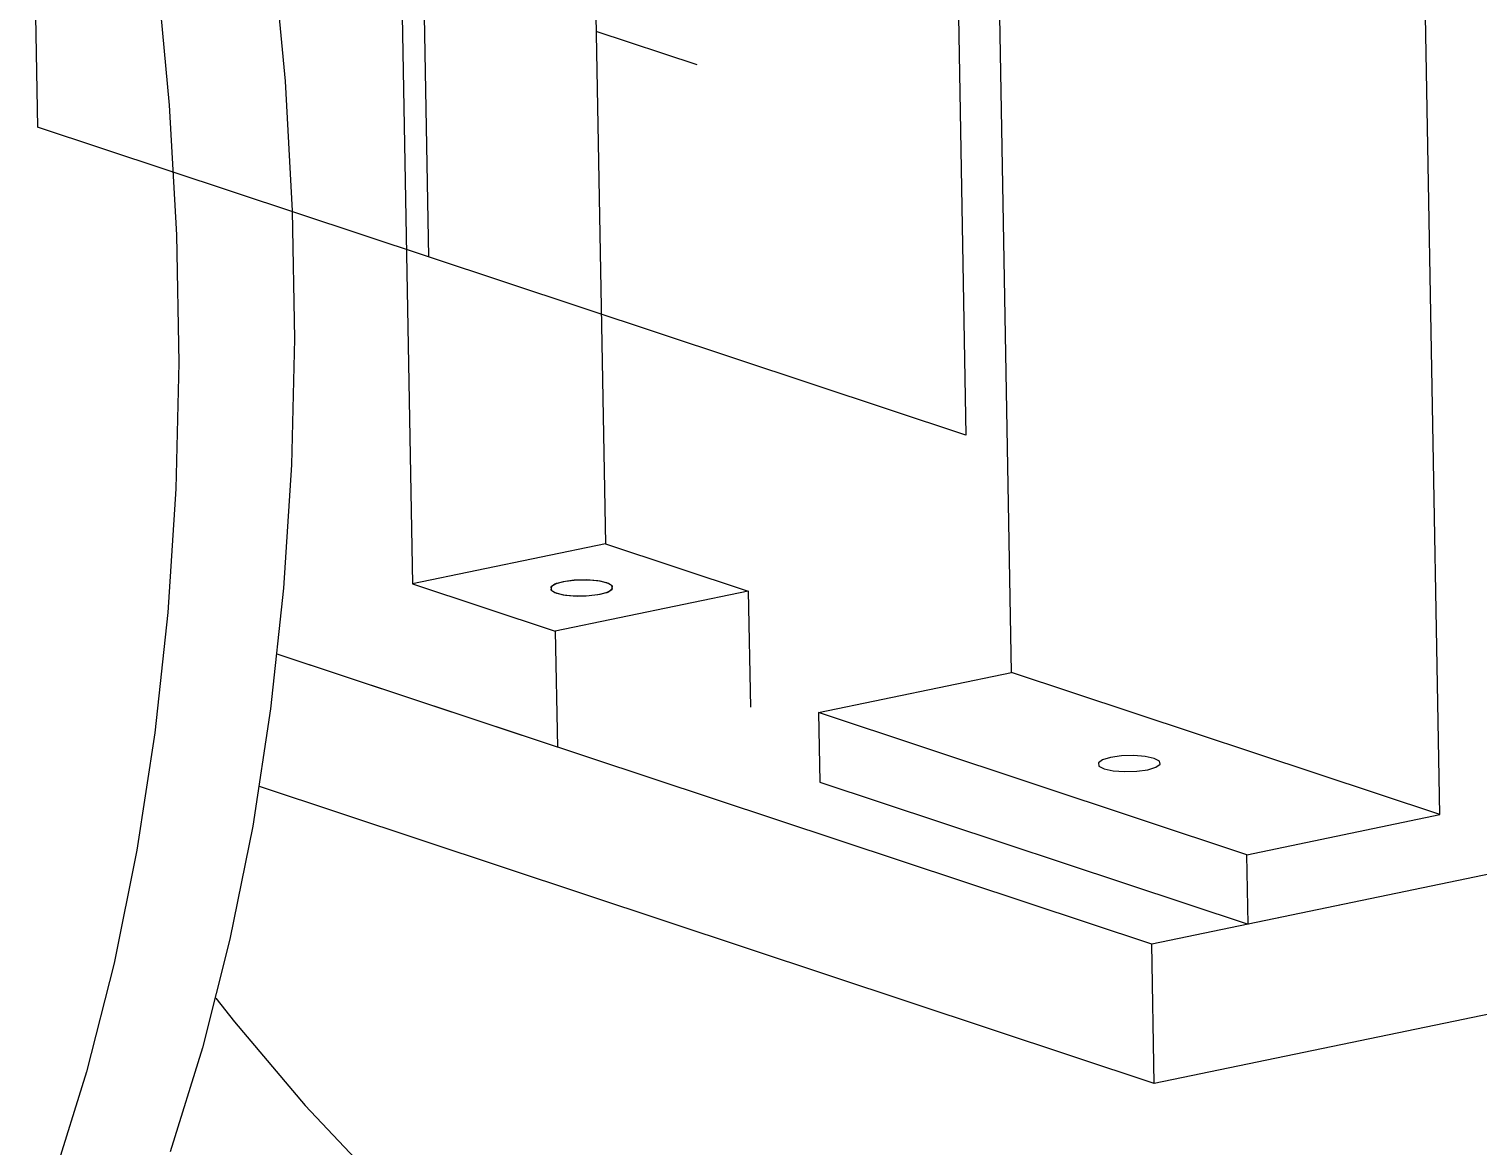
# Model space of a CAD drawing. Header units: millimetres. Extents: x 0 to 420, y 0 to 297.
# Drawn here: x 195.1 to 255.4, y 117.1 to 163.6 of the extents above; entities that cross this region are included whole.
import ezdxf

# ---------------------------------------------------------------- set-up
doc = ezdxf.new("R2010")
doc.units = ezdxf.units.MM

msp = doc.modelspace()

# ---------------------------------------------------------------- linework, layer by layer
at = {"color": 7, "linetype": 'Continuous'}
for p, q in [((233.075, 202.71), (234.084, 146.664)), ((210.873, 200.243), (211.704, 154.089)), ((195.061, 178.838), (195.409, 159.496)), ((211.704, 154.089), (195.409, 159.496)), ((234.084, 146.664), (211.704, 154.089))]:
    msp.add_line(p, q, dxfattribs=at)
at = {"color": 7, "linetype": 'Continuous', "lineweight": 25}
for p, q in [((218.297, 185.124), (219.07, 142.136)), ((210.259, 183.455), (211.033, 140.467)), ((235.98, 136.776), (235.337, 172.519)), ((253.821, 130.856), (253.178, 166.599)), ((222.895, 162.083), (218.686, 163.479)), ((219.07, 142.136), (211.033, 140.467)), ((219.07, 142.136), (225.017, 140.163)), ((211.033, 140.467), (216.98, 138.494)), ((225.017, 140.163), (216.98, 138.494)), ((225.017, 140.163), (225.104, 135.335)), ((306.117, 138.806), (241.817, 125.455)), ((216.98, 138.494), (217.067, 133.663)), ((241.817, 125.455), (205.398, 137.538)), ((217.067, 133.663), (205.398, 137.535)), ((227.942, 135.107), (235.98, 136.776)), ((253.821, 130.856), (235.98, 136.776)), ((227.942, 135.107), (227.995, 132.209)), ((245.784, 129.187), (227.942, 135.107)), ((306.222, 133.01), (241.922, 119.658)), ((227.995, 132.209), (245.836, 126.289)), ((241.922, 119.658), (204.656, 132.022)), ((245.784, 129.187), (253.821, 130.856)), ((245.836, 126.289), (245.784, 129.187)), ((258.696, 128.959), (245.836, 126.289)), ((241.922, 119.658), (241.817, 125.455))]:
    msp.add_line(p, q, dxfattribs=at)
at = {"color": 7, "linetype": 'Continuous', "lineweight": 25, "flags": 128}
for points in [[(205.219, 166.831), (205.728, 161.402), (206.028, 156.011), (206.118, 150.68), (205.997, 145.43), (205.666, 140.283), (205.126, 135.26), (204.38, 130.381), (203.43, 125.668), (202.281, 121.139), (200.937, 116.813)], [(200.397, 165.829), (200.906, 160.401), (201.206, 155.01), (201.295, 149.678), (201.174, 144.428), (200.843, 139.281), (200.303, 134.258), (199.557, 129.38), (198.608, 124.667), (197.458, 120.138), (196.114, 115.811)], [(219.122, 140.514), (218.747, 140.596), (218.27, 140.632), (217.763, 140.617), (217.304, 140.554), (216.963, 140.451), (216.792, 140.325), (216.816, 140.195), (217.033, 140.08), (217.408, 139.999), (217.885, 139.962), (218.392, 139.977), (218.851, 140.041), (219.192, 140.143), (219.363, 140.269), (219.339, 140.4), (219.122, 140.514)], [(241.655, 132.725), (241.996, 132.827), (242.167, 132.953), (242.143, 133.084), (241.927, 133.198), (241.551, 133.28), (241.074, 133.316), (240.567, 133.301), (240.109, 133.238), (239.768, 133.135), (239.596, 133.009), (239.621, 132.879), (239.837, 132.764), (240.212, 132.683), (240.69, 132.647), (241.196, 132.661), (241.655, 132.725)], [(202.838, 123.215), (203.62, 122.222), (206.557, 118.737), (209.583, 115.527), (212.684, 112.605), (215.849, 109.983), (219.063, 107.672), (222.314, 105.682), (225.589, 104.021), (228.873, 102.695), (232.155, 101.711), (235.419, 101.071), (238.652, 100.779), (241.842, 100.836), (244.975, 101.241), (248.038, 101.994), (251.02, 103.09), (253.906, 104.526), (254.108, 104.641)]]:
    msp.add_lwpolyline(points, dxfattribs=at)
at = {"color": 7, "linetype": 'Continuous', "flags": 128}
msp.add_lwpolyline([(217.033, 140.479), (216.816, 140.357), (216.792, 140.226), (216.963, 140.106), (217.304, 140.015), (217.763, 139.967), (218.27, 139.969), (218.747, 140.021), (219.122, 140.115), (219.339, 140.237), (219.363, 140.368), (219.192, 140.489), (218.851, 140.58), (218.392, 140.628), (217.885, 140.626), (217.408, 140.573), (217.033, 140.479)], dxfattribs=at)

doc.saveas('drawing.dxf')
